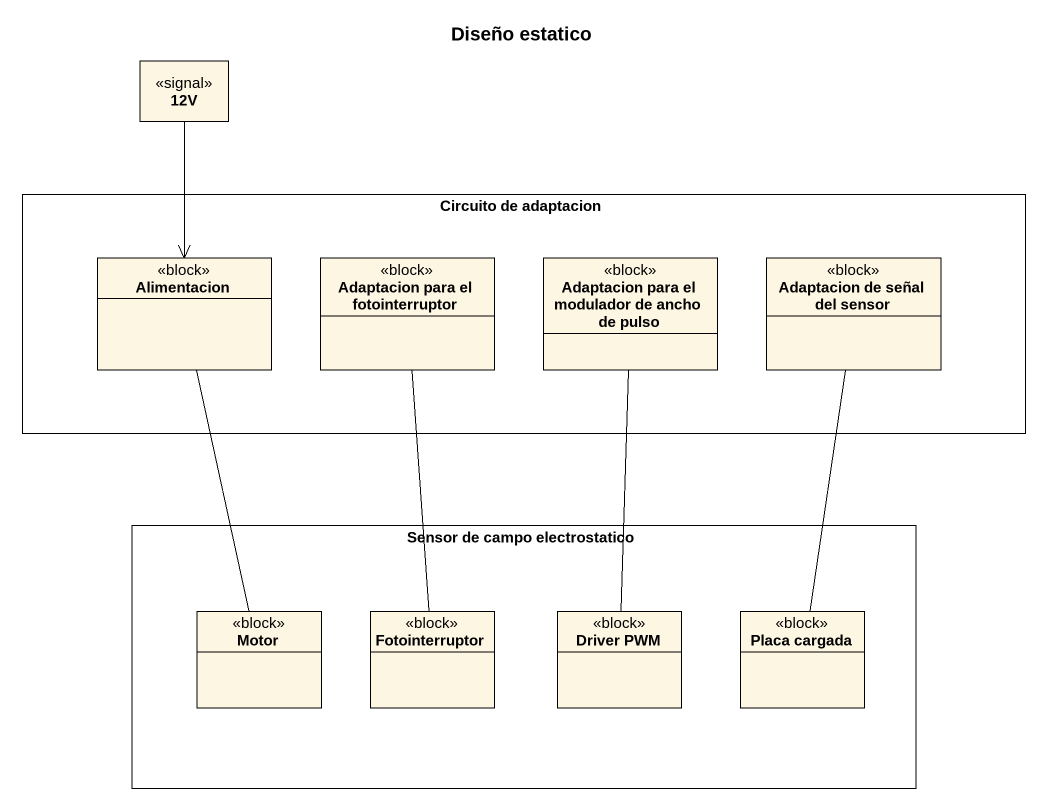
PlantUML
@startuml
title Diseño estatico
hide circle
hide empty members
class "12V" as c12V <<signal>>
rectangle "Circuito de adaptacion" as Circuito_de_adaptacion {
  class Alimentacion <<block>>
  class "Adaptacion para el fotointerruptor" as Adaptacion_para_el <<block>>
  class "Adaptacion para el modulador de ancho de pulso" as Adaptacion_para_el_2 <<block>>
  class "Adaptacion de señal del sensor" as Adaptacion_de_señal_del <<block>>
}
rectangle "Sensor de campo electrostatico" as Sensor_de_campo {
  class Motor <<block>>
  class Fotointerruptor <<block>>
  class "Driver PWM" as Driver_PWM <<block>>
  class "Placa cargada" as Placa_cargada <<block>>
}
c12V --> Alimentacion
Alimentacion -- Motor
Adaptacion_para_el -- Fotointerruptor
Adaptacion_de_señal_del -- Placa_cargada
Driver_PWM -up- Adaptacion_para_el_2
@enduml
